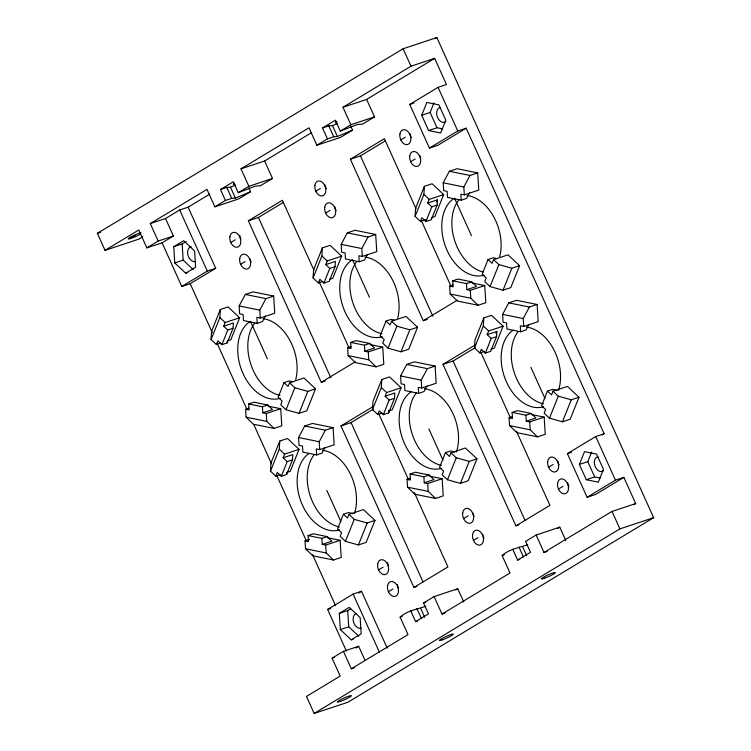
<?xml version="1.0" encoding="UTF-8"?>
<svg xmlns="http://www.w3.org/2000/svg" width="751" height="751" viewBox="0 0 751 751"><rect width="100%" height="100%" fill="white"/><g stroke="black" fill="none" stroke-linecap="round" stroke-linejoin="round"><path stroke-width="1.13" d="M220.822 343.047L216.372 344.531L211.059 339.555L211.538 331.473L220.353 309.487L228.088 306.924L239.644 317.748L230.839 339.724L227.497 340.832M211.059 339.555L219.874 317.57L220.353 309.487M216.372 344.531L217.846 340.86L221.902 344.662L227.206 342.907L227.328 340.804M233.073 328.253L233.392 322.996L223.714 326.206L227.778 330.008L233.073 328.253L227.206 342.907M280.236 474.632L275.786 476.115L270.473 471.14L270.951 463.057L279.766 441.072L287.502 438.509L299.058 449.333L290.252 471.309L286.91 472.417M270.473 471.14L279.288 449.154L279.766 441.072M275.786 476.115L277.26 472.454L281.315 476.256L286.619 474.491L286.741 472.388M292.496 459.837L292.806 454.58L283.127 457.791L287.192 461.593L292.496 459.837L286.619 474.491M322.836 281.465L318.386 282.949L313.083 277.973L313.561 269.891L322.367 247.905L330.102 245.342L341.667 256.166L332.853 278.142L329.511 279.25M313.083 277.973L321.888 255.988L322.367 247.905M335.096 266.671L335.406 261.414L325.737 264.624L329.792 268.426L335.096 266.671L329.22 281.325L323.916 283.089L319.86 279.288L318.386 282.949M382.25 413.059L377.8 414.533L372.496 409.558L372.975 401.475L381.79 379.499L389.516 376.927L401.081 387.751L392.266 409.736L388.924 410.844M372.496 409.558L381.311 387.582L381.79 379.499M377.8 414.533L379.274 410.872L383.329 414.674L388.633 412.909L388.755 410.806M394.51 398.255L394.819 392.998L385.15 396.218L389.206 400.02L394.51 398.255L388.633 412.909M425.967 219.517L420.41 221.367L415.096 216.391L415.575 208.309L424.39 186.332L432.125 183.76L443.681 194.584L434.867 216.57L431.534 217.677M415.096 216.391L423.911 194.415L424.39 186.332M437.11 205.089L437.42 199.832L427.751 203.042L431.816 206.854L437.11 205.089L431.234 219.743L425.939 221.507L421.874 217.706L420.41 221.367M484.273 351.477L479.823 352.951L474.51 347.976L474.989 339.893L483.804 317.917L491.539 315.345L503.095 326.169L494.28 348.154L490.947 349.262M474.51 347.976L483.325 326L483.804 317.917M496.524 336.673L496.833 331.426L487.164 334.636L491.229 338.438L496.524 336.673L490.647 351.327L485.353 353.092L481.288 349.29L479.823 352.951M223.714 326.206L225.187 322.545L239.644 317.748M221.902 344.662L227.778 330.008M325.737 264.624L327.201 260.963L341.667 256.166M284 382.653L278.133 397.307L282.188 401.118L280.724 404.78L286.028 409.746L299.001 413.369L306.737 410.797L315.551 388.811L303.995 377.997L289.529 382.794L288.065 386.455L284 382.653L289.304 380.898L292.468 381.78M323.916 283.089L329.792 268.426M286.028 409.746L294.843 387.769L289.529 382.794M299.001 413.369L307.816 391.384L315.551 388.811M283.127 457.791L284.601 454.13L299.058 449.333M421.715 115.26L426.85 102.436L438.894 104.896L445.794 120.169L440.649 132.993L428.614 130.543L421.715 115.26L430.116 112.472L433.975 102.849M281.315 476.256L287.192 461.593M427.751 203.042L429.215 199.381L443.681 194.584M386.023 321.071L380.147 335.735L384.202 339.536L382.738 343.198L388.051 348.173L401.025 351.787L408.76 349.215L417.565 327.239L406.009 316.415L391.553 321.212L390.079 324.873L386.023 321.071L391.318 319.316L394.482 320.198M425.939 221.507L431.816 206.854M436.584 201.925L437.42 199.832M388.051 348.173L396.857 326.187L391.553 321.212M401.025 351.787L409.83 329.802L417.565 327.239M385.15 396.218L386.615 392.548L401.081 387.751M343.414 514.238L337.546 528.901L341.602 532.703L340.137 536.364L345.441 541.34L358.415 544.954L366.15 542.382L374.965 520.405L363.409 509.582L348.943 514.379L347.478 518.04L343.414 514.238L348.717 512.482L352.932 513.656M383.329 414.674L389.206 400.02M345.441 541.34L354.256 519.354L348.943 514.379M358.415 544.954L367.23 522.968L374.965 520.405M488.037 259.499L482.161 274.153L486.226 277.954L484.752 281.616L490.065 286.591L503.039 290.205L510.774 287.633L519.589 265.657L508.023 254.833L493.567 259.63L492.102 263.301L488.037 259.499L493.332 257.734L496.495 258.616M490.065 286.591L498.88 264.605L493.567 259.63M503.039 290.205L511.853 268.22L519.589 265.657M487.164 334.636L488.629 330.966L503.095 326.169M445.437 452.665L439.56 467.319L443.616 471.121L442.151 474.782L447.465 479.758L460.438 483.372L468.173 480.8L476.979 458.823L465.423 448L450.966 452.797L449.492 456.467L445.437 452.665L450.731 450.9L454.946 452.074M485.353 353.092L491.229 338.438M495.998 333.519L496.833 331.426M447.465 479.758L456.27 457.772L450.966 452.797M460.438 483.372L469.244 461.386L476.979 458.823M547.451 391.083L541.574 405.737L545.639 409.539L544.165 413.2L549.479 418.176L562.452 421.79L570.187 419.227L579.002 397.241L567.437 386.418L552.98 391.215L551.516 394.885L547.451 391.083L552.755 389.318L556.97 390.501M549.479 418.176L558.293 396.19L552.98 391.215M562.452 421.79L571.267 399.804L579.002 397.241M579.378 464.447L584.522 451.623L596.557 454.073L603.457 469.356L598.312 482.18L586.278 479.72L579.378 464.447L587.789 461.658L591.638 452.036M257.227 323.343L243.465 320.546L243.089 314.519L239.653 313.815L239.156 305.939L245.305 294.43L253.04 291.867L273.674 296.072L274.744 313.223L260.287 318.02L256.842 317.316L257.227 323.343L262.521 321.588L265.516 315.974M260.287 318.02L259.79 310.144L265.938 298.635L273.674 296.072M359.241 261.761L345.479 258.964L345.103 252.937L341.667 252.233L341.17 244.357L347.319 232.848L355.054 230.285L375.688 234.49L376.767 251.641L362.301 256.438L358.865 255.734L359.241 261.761L364.535 260.006L367.539 254.401M362.301 256.438L361.813 248.562L367.952 237.053L375.688 234.49M316.64 454.928L302.878 452.13L302.503 446.103L299.067 445.399L298.569 437.523L304.718 426.014L312.454 423.451L333.087 427.657L334.157 444.808L319.701 449.605L316.265 448.901L316.64 454.928L321.935 453.172L324.93 447.568M461.255 200.179L447.502 197.382L447.117 191.355L443.681 190.651L443.193 182.775L449.333 171.266L457.068 168.703L477.711 172.908L478.781 190.059L464.315 194.856L460.879 194.162L461.255 200.179L466.559 198.424L469.553 192.819M319.701 449.605L319.203 441.729L325.352 430.22L333.087 427.657M464.315 194.856L463.827 186.98L469.976 175.471L477.711 172.908M418.654 393.346L404.892 390.548L404.517 384.521L401.081 383.817L400.583 375.941L406.732 364.432L414.468 361.869L435.101 366.075L436.181 383.226L421.715 388.023L418.279 387.328L418.654 393.346L423.949 391.59L426.953 385.986M421.715 388.023L421.227 380.147L427.366 368.638L435.101 366.075M520.668 331.773L506.916 328.966L506.54 322.939L503.095 322.235L502.607 314.359L508.746 302.85L516.481 300.287L537.125 304.493L538.195 321.644L523.738 326.441L520.293 325.746L520.668 331.773L525.972 330.008L528.967 324.404M523.738 326.441L523.24 318.565L529.389 307.065L537.125 304.493M142.746 236.753L138.775 239.147L105.046 250.346L97.358 233.317L403.118 48.749L436.857 37.55L653.642 517.683L347.882 702.251L314.143 713.45L306.455 696.43L340.175 676.069L332.102 658.176L343.432 651.333L358.668 646.273L365.164 660.655M434.848 38.761L436.857 37.55M105.046 250.346L138.766 229.984L146.849 247.886L162.085 242.826L173.415 235.983L165.53 218.522L179.705 209.97L188.107 207.182L209.858 194.049M146.849 247.886L158.179 241.043L150.294 223.582L206.976 189.374L214.852 206.825L238.499 198.977L250.543 191.712L248.75 187.741M214.852 206.825L225.431 200.442L220.503 189.534L233.354 181.77L238.283 192.688L248.863 186.304L240.977 168.844L308.99 127.792L316.875 145.253L340.513 137.395L352.566 130.13L350.773 126.159M316.875 145.253L327.445 138.869L322.517 127.952L335.378 120.198L340.306 131.106L350.877 124.722L342.991 107.262L411.004 66.21L434.651 58.362L446.479 84.544L438.068 87.341L409.727 104.445L429.441 148.097L437.842 145.3L466.183 128.196L604.142 433.731L602.18 434.913M240.977 168.844L264.624 160.996L311.627 132.617M342.991 107.262L366.638 99.414L434.651 58.362M264.624 160.996L272.51 178.456L260.466 185.722L255.227 186.117L238.283 192.688M366.638 99.414L374.524 116.874L362.48 124.14L357.241 124.535L340.306 131.106M173.753 246.713L183.676 240.724L194.603 250.965L195.617 267.187L185.704 273.176L174.767 262.934L173.753 246.713L182.164 243.925L186.126 241.531M325.305 380.964L321.278 382.306L248.356 220.803L282.357 200.273L314.021 270.398M427.328 319.382L423.292 320.724L350.37 159.221L384.381 138.691L416.035 208.816M248.356 220.803L258.447 217.452L283.446 202.357M350.37 159.221L360.461 155.87L385.46 140.775M230.754 242.535L235.288 239.794M315.777 191.214L320.311 188.482M400.79 139.902L405.324 137.161M162.085 242.826L181.789 286.469L207.295 271.073L215.697 268.285L188.107 207.182M181.789 286.469L190.2 283.681L215.697 268.285M429.441 148.097L457.772 130.984L466.183 128.196M240.611 264.361L245.145 261.62M325.624 213.04L330.158 210.308M410.637 161.728L415.172 158.987M321.278 382.306L355.279 361.775M423.292 320.724L457.293 300.193M416.927 586.447L413.904 587.451L340.982 425.948L372.984 406.629M518.941 524.865L515.918 525.869L442.996 364.366L475.007 345.047M340.982 425.948L351.074 422.597L373.078 409.314M442.996 364.366L453.088 361.024L475.092 347.741M633.675 504.775L635.675 503.574L623.846 477.383L595.505 494.487L587.104 497.275L567.39 453.632L595.731 436.519L604.142 433.731M378.57 569.896L383.104 567.155M463.583 518.575L468.117 515.843M548.596 467.263L553.13 464.522M346.371 650.986L327.624 609.465L353.13 594.079L361.541 591.281L387.225 648.179M358.593 593.055L361.541 591.281M339.302 613.36L349.224 607.371L360.151 617.613L361.165 633.835L351.252 639.824L340.316 629.582L339.302 613.36L347.713 610.572L350.689 608.77M388.417 591.722L392.951 588.981M473.44 540.401L477.974 537.66M558.453 489.079L562.987 486.348M413.904 587.451L447.906 566.921L414.327 492.543M515.918 525.869L549.92 505.339L516.341 430.971M587.104 497.275L615.435 480.171L623.846 477.383M343.432 651.333L351.318 668.794L407.99 634.586L400.114 617.125C407.493 610.535 416.955 609.418 425.695 606.254M410.684 610.741L415.613 621.65L428.464 613.886L423.545 602.978L434.116 596.594L457.763 588.746L463.789 602.095M434.116 596.594L442.001 614.055L510.013 573.004L502.128 555.543C509.507 548.953 518.979 547.836 527.718 544.672M565.803 540.513L559.777 527.164L536.13 535.012L525.559 541.396L530.488 552.314L517.627 560.068L512.708 549.159M355.833 647.982L358.668 646.273M455.754 589.957L457.763 588.746M557.768 528.375L559.777 527.164M536.13 535.012L544.015 552.473L612.027 511.422L635.675 503.574M314.143 713.45L619.913 528.882L653.642 517.683M322.517 127.952L328.797 125.868L332.486 125.595L337.537 123.464M327.445 138.869L333.726 136.785L337.406 136.504L352.566 130.13M220.503 189.534L226.783 187.45L230.463 187.177L235.514 185.046M225.431 200.442L231.712 198.358L235.392 198.086L250.543 191.712M409.727 104.445L413.932 103.047M350.877 124.722L374.524 116.874M97.358 233.317L100.625 232.237M248.863 186.304L272.51 178.456M428.614 130.543L437.016 127.745L442.489 128.862M150.294 223.582L165.53 218.522M129.829 237.569L135.218 235.786M158.179 241.043L173.415 235.983M174.767 262.934L183.178 260.146L193.27 269.6M185.704 273.176L187.806 272.482M452.712 280.818L458.016 279.053L471.769 281.86L476.519 286.431L466.85 289.642L466.474 283.615L452.712 280.818L453.097 286.844L449.652 286.14L450.149 294.017L457.453 301.057L478.087 305.263L485.822 302.7L484.752 285.549L472.144 282.977M449.652 286.14L452.994 285.033M466.474 283.615L471.769 281.86M466.85 289.642L470.295 290.346L484.752 285.549M350.698 342.4L356.002 340.635L369.755 343.442L374.505 348.013L364.836 351.224L364.46 345.197L350.698 342.4L351.074 348.426L347.638 347.722L348.126 355.599L355.439 362.639L376.073 366.845L383.808 364.273L382.738 347.131L370.121 344.559M347.638 347.722L350.97 346.615M364.46 345.197L369.755 343.442M364.836 351.224L368.272 351.928L382.738 347.131M248.684 403.982L253.979 402.217L267.741 405.024L272.491 409.595L262.822 412.806L262.437 406.779L248.684 403.982L249.06 409.999L245.624 409.304L246.112 417.18L253.416 424.221L274.059 428.427L281.794 425.855L280.714 408.704L268.107 406.141M245.624 409.304L248.956 408.197M262.437 406.779L267.741 405.024M262.822 412.806L266.258 413.51L280.714 408.704M512.126 412.402L517.43 410.647L531.192 413.444L535.932 418.025L526.263 421.236L525.888 415.209L512.126 412.402L512.511 418.429L509.065 417.725L509.563 425.61L516.866 432.642L537.5 436.847L545.235 434.285L544.165 417.134L531.558 414.561M509.065 417.725L512.407 416.617M525.888 415.209L531.192 413.444M526.263 421.236L529.708 421.931L544.165 417.134M410.112 473.984L415.416 472.219L429.168 475.026L433.918 479.598L424.249 482.809L423.874 476.782L410.112 473.984L410.487 480.011L407.051 479.307L407.54 487.183L414.852 494.224L435.486 498.429L443.221 495.867L442.151 478.716L429.534 476.143M407.051 479.307L410.384 478.199M423.874 476.782L429.168 475.026M424.249 482.809L427.685 483.513L442.151 478.716M308.098 535.566L313.392 533.801L327.154 536.608L331.904 541.18L322.235 544.391L321.86 538.364L308.098 535.566L308.473 541.593L305.037 540.889L305.526 548.765L312.829 555.806L333.472 560.011L341.207 557.449L340.128 540.298L327.52 537.725M567.39 453.632L571.595 452.233M305.037 540.889L309.487 539.415M321.86 538.364L327.154 536.608M322.235 544.391L325.671 545.095L340.128 540.298M586.278 479.72L594.679 476.932L600.152 478.049M327.624 609.465L330.778 608.423M502.128 555.543L504.278 554.829M517.627 560.068L519.72 559.373M544.015 552.473L547.244 551.403M340.316 629.582L348.727 626.794L358.818 636.238M423.545 602.978L425.629 602.283M400.114 617.125L402.264 616.411M351.252 639.824L353.355 639.12M415.613 621.65L417.706 620.955M442.001 614.055L445.221 612.985M332.102 658.176L334.279 657.454M351.318 668.794L354.585 667.705M449.333 171.266L469.976 175.471M443.193 182.775L463.827 186.98M347.319 232.848L367.952 237.053M341.17 244.357L361.813 248.562M508.746 302.85L529.389 307.065M450.149 294.017L470.783 298.222L478.087 305.263M502.607 314.359L523.24 318.565M245.305 294.43L265.938 298.635M239.156 305.939L259.79 310.144M406.732 364.432L427.366 368.638M348.126 355.599L368.769 359.804L376.073 366.845M400.583 375.941L421.227 380.147M509.563 425.61L530.197 429.816L537.5 436.847M304.718 426.014L325.352 430.22M246.112 417.18L266.746 421.386L274.059 428.427M298.569 437.523L319.203 441.729M407.54 487.183L428.183 491.389L435.486 498.429M305.526 548.765L326.169 552.971L333.472 560.011M498.88 264.605L511.853 268.22M396.857 326.187L409.83 329.802M558.293 396.19L571.267 399.804M294.843 387.769L307.816 391.384M456.27 457.772L469.244 461.386M354.256 519.354L367.23 522.968M423.911 194.415L429.215 199.381M483.325 326L488.629 330.966M321.888 255.988L327.201 260.963M381.311 387.582L386.615 392.548M219.874 317.57L225.187 322.545M279.288 449.154L284.601 454.13M438.068 87.341L457.772 130.984M595.731 436.519L615.435 480.171M403.118 48.749L411.004 66.21M612.027 511.422L619.913 528.882M430.116 112.472L437.016 127.745M587.789 461.658L594.679 476.932M454.505 198.161L471.45 235.701M530.863 367.286L544.991 398.565M421.311 220.503L451.06 286.384M480.847 352.341L510.586 418.213M360.461 155.87L432.895 316.312M453.088 361.024L525.052 520.396M332.486 125.595L337.406 136.504M522.668 546.794L526.695 555.731M328.797 125.868L333.726 136.785M518.979 547.075L523.456 556.998M352.482 259.743L369.436 297.283M428.849 428.868L442.968 460.147M319.297 282.085L349.046 347.966M378.823 413.923L408.572 479.795M258.447 217.452L330.881 377.894M351.074 422.597L423.029 581.978M230.463 187.177L235.392 198.086M420.644 608.376L424.681 617.303M226.783 187.45L231.712 198.358M416.965 608.657L421.442 618.571M250.468 321.325L267.412 358.856M326.835 490.45L340.954 521.729M179.705 209.97L207.295 271.073M353.13 594.079L379.293 652.018M190.2 283.681L212.336 332.721M217.152 343.376L246.995 409.473M253.735 424.39L271.543 463.836M276.837 475.561L306.192 540.589M312.454 554.445L335.556 605.616M529.708 421.931L530.197 429.816M470.295 290.346L470.783 298.222M427.685 483.513L428.183 491.389M368.272 351.928L368.769 359.804M347.713 610.572L348.727 626.794M325.671 545.095L326.169 552.971M266.258 413.51L266.746 421.386M182.164 243.925L183.178 260.146M339.583 529.877A41.446 28.087 71.6 0 1 301.404 502.672A41.446 28.087 71.6 0 1 309.093 453.407M322.404 450.271A41.446 28.087 71.6 0 1 354.463 513.487M339.414 526.958A41.446 28.087 71.6 0 1 310.538 496.787A41.446 28.087 71.6 0 1 314.237 454.646M234.612 184.295A7.707 0.864 -24.3 0 1 234.453 183.319M411.323 137.442A7.707 5.229 71.6 0 1 410.018 133.669M140.597 234.002A7.707 0.864 -24.3 0 1 130.223 238.668A7.707 0.864 -24.3 0 1 130.702 237.072A7.707 0.864 -24.3 0 1 140.981 232.679M336.626 122.713A7.707 0.864 -24.3 0 1 337.021 121.39M280.17 398.293A41.446 28.087 71.6 0 1 241.991 371.088A41.446 28.087 71.6 0 1 249.679 321.822M262.991 318.687A41.446 28.087 71.6 0 1 295.697 379.687M326.31 188.754A7.707 5.229 71.6 0 1 325.005 184.99M240.846 239.184A7.707 5.229 71.6 0 1 240.189 237.288M239.982 236.302A7.707 5.229 71.6 0 1 239.879 235.326M420.729 158.377A7.707 5.229 71.6 0 1 420.353 157.438M420.072 156.471A7.707 5.229 71.6 0 1 419.865 155.495M382.184 336.711A41.446 28.087 71.6 0 1 344.005 309.506A41.446 28.087 71.6 0 1 351.693 260.24M365.014 257.105A41.446 28.087 71.6 0 1 397.711 318.105M251.153 261.902A7.707 5.229 71.6 0 1 250.703 261.01M250.327 260.071A7.707 5.229 71.6 0 1 250.036 259.104M279.992 395.373A41.446 28.087 71.6 0 1 251.125 365.193A41.446 28.087 71.6 0 1 254.824 323.061M603.541 470.68A7.707 5.229 71.6 0 1 595.092 466.38A7.707 5.229 71.6 0 1 597.956 456.655M361.175 628.089A7.707 5.229 71.6 0 1 353.73 622.607A7.707 5.229 71.6 0 1 356.105 613.52M398.509 588.371A7.707 5.229 71.6 0 1 397.852 586.465M397.645 585.489A7.707 5.229 71.6 0 1 397.542 584.513M559.138 464.794A7.707 5.229 71.6 0 1 558.688 463.911M558.312 462.973A7.707 5.229 71.6 0 1 557.824 461.03M483.973 537.941A7.707 5.229 71.6 0 1 483.522 537.049M483.156 536.12A7.707 5.229 71.6 0 1 482.668 534.168M388.661 566.545A7.707 5.229 71.6 0 1 387.995 564.639M387.798 563.663A7.707 5.229 71.6 0 1 387.685 562.687M441.597 468.295A41.446 28.087 71.6 0 1 403.418 441.09A41.446 28.087 71.6 0 1 411.107 391.825M424.428 388.689A41.446 28.087 71.6 0 1 456.477 451.905M441.428 465.376A41.446 28.087 71.6 0 1 412.562 435.204A41.446 28.087 71.6 0 1 416.251 393.064M543.621 406.713A41.446 28.087 71.6 0 1 505.432 379.508A41.446 28.087 71.6 0 1 513.13 330.243M526.442 327.107A41.446 28.087 71.6 0 1 558.5 390.323M543.442 403.803A41.446 28.087 71.6 0 1 514.576 373.623A41.446 28.087 71.6 0 1 518.274 331.482M474.125 516.115A7.707 5.229 71.6 0 1 473.008 513.327M484.207 275.129A41.446 28.087 71.6 0 1 446.019 247.924A41.446 28.087 71.6 0 1 453.717 198.658M467.028 195.523A41.446 28.087 71.6 0 1 499.734 256.523M568.986 486.62A7.707 5.229 71.6 0 1 567.681 482.855M382.015 333.791A41.446 28.087 71.6 0 1 353.148 303.611A41.446 28.087 71.6 0 1 356.838 261.479M483.062 271.993A41.446 28.087 71.6 0 1 454.946 241.39A41.446 28.087 71.6 0 1 458.861 199.897M336.166 210.58A7.707 5.229 71.6 0 1 334.852 206.807M445.878 121.493A7.707 5.229 71.6 0 1 437.429 117.203A7.707 5.229 71.6 0 1 440.283 107.468M195.626 261.442A7.707 5.229 71.6 0 1 188.032 255.481A7.707 5.229 71.6 0 1 191.223 246.703M462.682 512.839A7.707 5.229 71.6 0 0 469.985 523.297A7.707 5.229 71.6 0 0 471.684 511.384A7.707 5.229 71.6 0 0 462.682 512.839M387.516 585.977A7.707 5.229 71.6 0 0 394.829 596.435A7.707 5.229 71.6 0 0 396.519 584.531A7.707 5.229 71.6 0 0 387.516 585.977M472.539 534.665A7.707 5.229 71.6 0 0 479.842 545.123A7.707 5.229 71.6 0 0 481.532 533.21A7.707 5.229 71.6 0 0 472.539 534.665M557.552 483.344A7.707 5.229 71.6 0 0 564.855 493.801A7.707 5.229 71.6 0 0 566.545 481.898A7.707 5.229 71.6 0 0 557.552 483.344M544.559 578.214A7.707 0.864 -24.3 0 0 555.374 572.647A7.707 0.864 -24.3 0 0 545.113 576.336A7.707 0.864 -24.3 0 0 544.559 578.214M377.669 564.151A7.707 5.229 71.6 0 0 384.972 574.609A7.707 5.229 71.6 0 0 386.662 562.706A7.707 5.229 71.6 0 0 377.669 564.151M547.695 461.518A7.707 5.229 71.6 0 0 554.998 471.975A7.707 5.229 71.6 0 0 556.698 460.072A7.707 5.229 71.6 0 0 547.695 461.518M314.876 185.478A7.707 5.229 71.6 0 0 322.179 195.936A7.707 5.229 71.6 0 0 323.869 184.033A7.707 5.229 71.6 0 0 314.876 185.478M399.889 134.157A7.707 5.229 71.6 0 0 407.192 144.614A7.707 5.229 71.6 0 0 408.882 132.711A7.707 5.229 71.6 0 0 399.889 134.157M239.71 258.616A7.707 5.229 71.6 0 0 247.023 269.074A7.707 5.229 71.6 0 0 248.712 257.171A7.707 5.229 71.6 0 0 239.71 258.616M229.853 236.8A7.707 5.229 71.6 0 0 237.166 247.248A7.707 5.229 71.6 0 0 238.856 235.345A7.707 5.229 71.6 0 0 229.853 236.8M409.736 155.983A7.707 5.229 71.6 0 0 417.049 166.44A7.707 5.229 71.6 0 0 418.739 154.537A7.707 5.229 71.6 0 0 409.736 155.983M324.723 207.304A7.707 5.229 71.6 0 0 332.036 217.762A7.707 5.229 71.6 0 0 333.726 205.849A7.707 5.229 71.6 0 0 324.723 207.304M442.536 639.786A7.707 0.864 -24.3 0 0 453.36 634.229A7.707 0.864 -24.3 0 0 443.099 637.918A7.707 0.864 -24.3 0 0 442.536 639.786M340.522 701.368A7.707 0.864 -24.3 0 0 351.346 695.811A7.707 0.864 -24.3 0 0 341.076 699.491A7.707 0.864 -24.3 0 0 340.522 701.368"/></g></svg>
